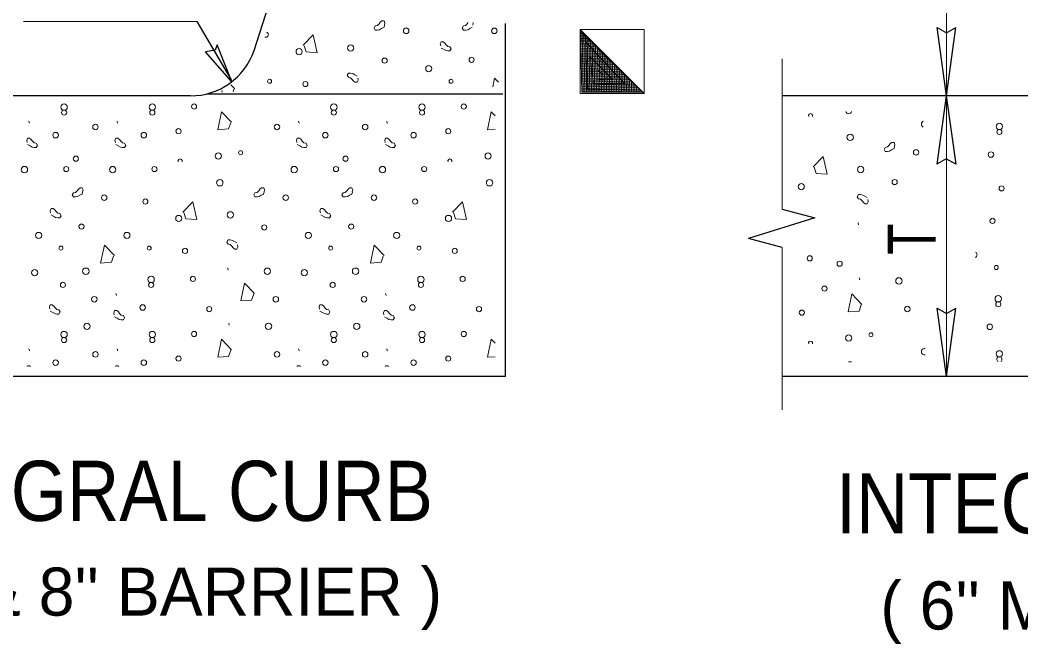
# Model space of a CAD drawing. Extents: x 211 to 583, y -436 to -166.
# Drawn here: x 389.04 to 414.01, y -342.85 to -327.28 of the extents above; entities that cross this region are included whole.
import ezdxf

# ---------------------------------------------------------------- set-up
doc = ezdxf.new("R2010")
doc.units = 0
doc.header["$LTSCALE"] = 0.46
for name, color, linetype, lineweight in [('1', 7, 'Continuous', 13), ('13', 7, 'Continuous', 13), ('14', 7, 'Continuous', 35), ('15', 7, 'Continuous', 25)]:
    doc.layers.add(name, color=color, linetype=linetype, lineweight=lineweight)

msp = doc.modelspace()

# ---------------------------------------------------------------- linework, layer by layer
at = {"layer": '1'}
for p, q in [((403.0268, -327.5698), (403.0422, -327.5694)), ((403.0275, -327.6113), (403.0837, -327.6104)), ((403.0283, -327.653), (403.1251, -327.6513)), ((403.0637, -327.5907), (403.0897, -329.078)), ((403.1061, -327.6326), (403.1313, -329.078)), ((403.0291, -327.6947), (403.1665, -327.6924)), ((403.0299, -327.7363), (403.208, -327.7333)), ((403.0307, -327.778), (403.2496, -327.7742)), ((403.0315, -327.8197), (403.2909, -327.8152)), ((403.0323, -327.8613), (403.3324, -327.8561)), ((403.033, -327.903), (403.3738, -327.897)), ((403.1484, -327.6744), (403.173, -329.078)), ((403.1908, -327.7162), (403.2147, -329.078)), ((403.2333, -327.7582), (403.2563, -329.078)), ((403.2757, -327.8001), (403.298, -329.078)), ((403.3181, -327.8419), (403.3397, -329.078)), ((403.3605, -327.8837), (403.3813, -329.078)), ((403.0338, -327.9447), (403.4154, -327.938)), ((403.0347, -327.9863), (403.4569, -327.979)), ((403.0355, -328.028), (403.4983, -328.02)), ((403.0363, -328.0696), (403.5398, -328.0609)), ((403.0371, -328.1112), (403.5813, -328.1017)), ((403.0378, -328.1529), (403.6228, -328.1427)), ((403.4029, -327.9257), (403.423, -329.078)), ((403.4453, -327.9676), (403.4647, -329.078)), ((403.4878, -328.0094), (403.5063, -329.078)), ((403.5301, -328.0512), (403.548, -329.078)), ((403.5725, -328.0932), (403.5897, -329.078)), ((403.6148, -328.1351), (403.6313, -329.078)), ((403.0387, -328.1946), (403.6642, -328.1837)), ((403.0394, -328.2362), (403.7056, -328.2247)), ((403.0403, -328.2779), (403.7472, -328.2657)), ((403.0409, -328.3196), (403.7885, -328.3066)), ((403.0418, -328.3612), (403.83, -328.3476)), ((403.0425, -328.4029), (403.8715, -328.3884)), ((403.6573, -328.1769), (403.673, -329.078)), ((403.6997, -328.2187), (403.7147, -329.078)), ((403.7422, -328.2607), (403.7563, -329.078)), ((403.7846, -328.3026), (403.798, -329.078)), ((403.827, -328.3444), (403.8397, -329.078)), ((403.8693, -328.3862), (403.8813, -329.078)), ((408.0546, -331.9956), (408.0546, -328.2471)), ((403.0433, -328.4446), (403.913, -328.4294)), ((403.0441, -328.4862), (403.9545, -328.4703)), ((403.0449, -328.5279), (403.9958, -328.5112)), ((403.0457, -328.5695), (404.0373, -328.5522)), ((403.0465, -328.6112), (404.0788, -328.5932)), ((403.0473, -328.6528), (404.1203, -328.6342)), ((403.9117, -328.4282), (403.9231, -329.078)), ((403.9541, -328.4701), (403.9648, -329.078)), ((403.9965, -328.5119), (404.0064, -329.078)), ((404.0389, -328.5537), (404.0481, -329.078)), ((404.0813, -328.5957), (404.0898, -329.078)), ((404.1238, -328.6376), (404.1314, -329.078)), ((403.0481, -328.6945), (404.1618, -328.6751)), ((403.0488, -328.7362), (404.2032, -328.716)), ((403.0497, -328.7778), (404.2447, -328.757)), ((403.0505, -328.8195), (404.2863, -328.7979)), ((403.0513, -328.8612), (404.3276, -328.8388)), ((403.0521, -328.9028), (404.3691, -328.8799)), ((404.1662, -328.6794), (404.1731, -329.078)), ((404.2085, -328.7212), (404.2148, -329.078)), ((404.2509, -328.7632), (404.2564, -329.078)), ((404.2933, -328.8051), (404.2981, -329.078)), ((404.3358, -328.8469), (404.3398, -329.078)), ((404.3782, -328.8887), (404.3814, -329.078)), ((403.0529, -328.9445), (404.4105, -328.9208)), ((403.0537, -328.9862), (404.4521, -328.9617)), ((403.0545, -329.0277), (404.4935, -329.0027)), ((403.0553, -329.0694), (404.5349, -329.0436)), ((404.4206, -328.9307), (404.4231, -329.078)), ((404.463, -328.9726), (404.4648, -329.078)), ((404.5054, -329.0144), (404.5065, -329.078)), ((404.5478, -329.0562), (404.5482, -329.078)), ((408.0546, -332.948), (408.0546, -337.0017))]:
    msp.add_line(p, q, dxfattribs=at)
at = {"layer": '1', "lineweight": 25}
for p, q in [((412.1536, -329.1677), (411.9196, -327.4647)), ((412.1536, -329.1677), (412.3875, -327.4647)), ((412.1519, -329.1684), (411.9179, -330.8713)), ((412.1519, -329.1684), (412.3858, -330.8713)), ((408.0546, -332.948), (407.2149, -332.7239)), ((412.1536, -336.1676), (411.9196, -334.4647)), ((412.1536, -336.1676), (412.3875, -334.4647))]:
    msp.add_line(p, q, dxfattribs=at)
at = {"layer": '1'}
msp.add_lwpolyline([(403.0264, -327.554), (404.5698, -329.078), (403.0554, -329.078)], close=True, dxfattribs=at)
at = {"layer": '1', "lineweight": 25}
for points in [[(411.9196, -327.4647), (412.1559, -327.5965), (412.3875, -327.4647)], [(412.3858, -330.8713), (412.1495, -330.7396), (411.9179, -330.8713)], [(408.0546, -331.9956), (408.8684, -332.2127), (407.2149, -332.7239)], [(411.9196, -334.4647), (412.1559, -334.5964), (412.3875, -334.4647)]]:
    msp.add_lwpolyline(points, dxfattribs=at)
at = {"layer": '13'}
for p, q in [((394.3989, -328.9902), (394.3045, -328.892)), ((394.0864, -329.0311), (394.077, -329.0761)), ((394.3548, -329.0708), (394.3781, -329.0008))]:
    msp.add_line(p, q, dxfattribs=at)
for points in [[(398.124, -327.4537), (398.0617, -327.485), (398.0098, -327.5161), (397.9577, -327.5267), (397.9057, -327.5267), (397.8745, -327.4746), (397.9057, -327.4226), (397.9577, -327.4121), (397.9992, -327.3707), (398.0306, -327.329), (398.072, -327.2977), (398.124, -327.2977), (398.1448, -327.3498), (398.1345, -327.4017)], [(400.325, -327.4537), (400.2627, -327.485), (400.2106, -327.5161), (400.1587, -327.5267), (400.1067, -327.5267), (400.0755, -327.4746), (400.1067, -327.4226), (400.1587, -327.4121), (400.2002, -327.3707), (400.2246, -327.3382)], [(400.3413, -327.3387), (400.3458, -327.3498), (400.3355, -327.4017)], [(396.1088, -327.9058), (396.3583, -327.6459), (396.4518, -328.0932), (396.1815, -328.0723), (396.1296, -327.9162)], [(398.1353, -327.4037), (398.1228, -327.4526), (398.1214, -327.454)], [(399.548, -327.9751), (399.6103, -328.0062), (399.6623, -328.0375), (399.7143, -328.0479), (399.7663, -328.0479), (399.7975, -327.9959), (399.7663, -327.944), (399.7143, -327.9334), (399.6728, -327.8919), (399.6414, -327.8502), (399.6, -327.8192), (399.548, -327.8192), (399.5272, -327.8711), (399.5375, -327.9232)], [(397.4558, -328.6739), (397.3935, -328.6427), (397.3415, -328.6117), (397.2895, -328.6011), (397.2375, -328.6011), (397.2064, -328.6531), (397.2375, -328.7051), (397.2895, -328.7156), (397.331, -328.7571), (397.3623, -328.7987), (397.4039, -328.83), (397.4558, -328.83), (397.4767, -328.7779), (397.4664, -328.7259)], [(400.9747, -328.8299), (400.8792, -328.7304), (400.8343, -328.9452)], [(394.319, -329.8284), (394.0694, -329.5685), (393.9758, -330.0157), (394.2463, -329.9948), (394.2982, -329.8388)], [(400.8931, -329.6662), (400.7993, -329.5685), (400.7058, -330.0157), (400.8931, -330.0012)], [(389.2611, -329.8026), (389.2736, -329.8513), (389.2751, -329.8527)], [(391.4621, -329.8026), (391.4746, -329.8513), (391.4761, -329.8527)], [(395.991, -329.8026), (396.0035, -329.8513), (396.005, -329.8527)], [(398.192, -329.8026), (398.2045, -329.8513), (398.206, -329.8527)], [(389.2294, -330.3828), (389.2918, -330.414), (389.3438, -330.4452), (389.3958, -330.4557), (389.4478, -330.4557), (389.479, -330.4037), (389.4478, -330.3517), (389.3958, -330.3412), (389.3543, -330.2997), (389.3229, -330.258), (389.2815, -330.2268), (389.2294, -330.2268), (389.2086, -330.2788), (389.219, -330.3309)], [(391.4304, -330.3828), (391.4928, -330.414), (391.5448, -330.4452), (391.5968, -330.4557), (391.6488, -330.4557), (391.6798, -330.4037), (391.6488, -330.3517), (391.5968, -330.3412), (391.5553, -330.2997), (391.5239, -330.258), (391.4823, -330.2268), (391.4304, -330.2268), (391.4096, -330.2788), (391.4198, -330.3309)], [(395.9593, -330.3828), (396.0217, -330.414), (396.0738, -330.4452), (396.1257, -330.4557), (396.1777, -330.4557), (396.2089, -330.4037), (396.1777, -330.3517), (396.1257, -330.3412), (396.0842, -330.2997), (396.0529, -330.258), (396.0114, -330.2268), (395.9593, -330.2268), (395.9385, -330.2788), (395.9489, -330.3309)], [(398.1603, -330.3828), (398.2227, -330.414), (398.2747, -330.4452), (398.3267, -330.4557), (398.3787, -330.4557), (398.4098, -330.4037), (398.3787, -330.3517), (398.3267, -330.3412), (398.2852, -330.2997), (398.2538, -330.258), (398.2123, -330.2268), (398.1603, -330.2268), (398.1395, -330.2788), (398.1498, -330.3309)], [(410.8478, -330.4848), (410.7854, -330.516), (410.7335, -330.5472), (410.6814, -330.5577), (410.6295, -330.5577), (410.5983, -330.5057), (410.6295, -330.4537), (410.6814, -330.4432), (410.7229, -330.4017), (410.7543, -330.3601), (410.7958, -330.3288), (410.8478, -330.3288), (410.8687, -330.3809), (410.8583, -330.4328)], [(410.8591, -330.4348), (410.8466, -330.4837), (410.8452, -330.4851)], [(408.8325, -330.9368), (409.0821, -330.677), (409.1756, -331.1242), (408.9053, -331.1034), (408.8533, -330.9473)], [(390.5916, -331.6172), (390.5293, -331.6483), (390.4773, -331.6795), (390.4253, -331.69), (390.3733, -331.69), (390.3421, -331.638), (390.3733, -331.586), (390.4253, -331.5755), (390.4668, -331.534), (390.4981, -331.4923), (390.5396, -331.4612), (390.5916, -331.4612), (390.6124, -331.5132), (390.6021, -331.5652)], [(390.6029, -331.5672), (390.5904, -331.616), (390.5889, -331.6173)], [(395.1206, -331.6172), (395.0582, -331.6483), (395.0063, -331.6795), (394.9542, -331.69), (394.9023, -331.69), (394.871, -331.638), (394.9023, -331.586), (394.9542, -331.5755), (394.9957, -331.534), (395.0271, -331.4923), (395.0685, -331.4612), (395.1206, -331.4612), (395.1414, -331.5132), (395.131, -331.5652)], [(395.1318, -331.5672), (395.1193, -331.616), (395.1179, -331.6173)], [(397.3215, -331.6172), (397.2592, -331.6483), (397.2073, -331.6795), (397.1552, -331.69), (397.1032, -331.69), (397.072, -331.638), (397.1032, -331.586), (397.1552, -331.5755), (397.1967, -331.534), (397.2281, -331.4923), (397.2695, -331.4612), (397.3215, -331.4612), (397.3423, -331.5132), (397.332, -331.5652)], [(397.3328, -331.5672), (397.3203, -331.616), (397.3189, -331.6173)], [(410.1796, -331.705), (410.1173, -331.6738), (410.0653, -331.6427), (410.0133, -331.6322), (409.9613, -331.6322), (409.9302, -331.6842), (409.9613, -331.7362), (410.0133, -331.7467), (410.0548, -331.7882), (410.0862, -331.8298), (410.1277, -331.861), (410.1796, -331.861), (410.2004, -331.809), (410.1902, -331.757)], [(393.1053, -332.0692), (393.3548, -331.8093), (393.4483, -332.2565), (393.1781, -332.2357), (393.1261, -332.0797)], [(399.8352, -332.0692), (400.0848, -331.8093), (400.1783, -332.2565), (399.908, -332.2357), (399.856, -332.0797)], [(389.8146, -332.1384), (389.8769, -332.1697), (389.9289, -332.2008), (389.9809, -332.2113), (390.0329, -332.2113), (390.0641, -332.1592), (390.0329, -332.1073), (389.9809, -332.0967), (389.9394, -332.0553), (389.9081, -332.0137), (389.8666, -331.9825), (389.8146, -331.9825), (389.7938, -332.0345), (389.8041, -332.0865)], [(396.5445, -332.1384), (396.6068, -332.1697), (396.6589, -332.2008), (396.7108, -332.2113), (396.7628, -332.2113), (396.794, -332.1592), (396.7628, -332.1073), (396.7108, -332.0967), (396.6693, -332.0553), (396.6381, -332.0137), (396.5965, -331.9825), (396.5445, -331.9825), (396.5237, -332.0345), (396.534, -332.0865)], [(409.9617, -332.3855), (409.9492, -332.3367), (409.9477, -332.3353)], [(391.3954, -333.1537), (391.1457, -332.8938), (391.0523, -333.3409), (391.3226, -333.3201), (391.3746, -333.1642)], [(394.4523, -332.8373), (394.39, -332.8062), (394.3381, -332.775), (394.2861, -332.7645), (394.234, -332.7645), (394.2029, -332.8165), (394.234, -332.8684), (394.2861, -332.879), (394.3275, -332.9205), (394.3589, -332.9622), (394.4004, -332.9933), (394.4523, -332.9933), (394.4732, -332.9413), (394.4629, -332.8892)], [(398.1253, -333.1537), (397.8757, -332.8938), (397.7823, -333.3409), (398.0525, -333.3201), (398.1045, -333.1642)], [(394.2344, -333.5178), (394.2219, -333.469), (394.2204, -333.4676)], [(394.8923, -334.0994), (394.6427, -333.8397), (394.5492, -334.2867), (394.8196, -334.2659), (394.8715, -334.11)], [(409.9903, -333.7608), (409.9778, -333.712), (409.9763, -333.7107)], [(391.4334, -334.1023), (391.4459, -334.1511), (391.4473, -334.1525)], [(398.1633, -334.1023), (398.1758, -334.1511), (398.1773, -334.1525)], [(410.0463, -334.3711), (409.7967, -334.1113), (409.7031, -334.5584), (409.9735, -334.5376), (410.0254, -334.3817)], [(389.7944, -334.5398), (389.8568, -334.5709), (389.9088, -334.6022), (389.9608, -334.6126), (390.0128, -334.6126), (390.0439, -334.5607), (390.0128, -334.5086), (389.9608, -334.4982), (389.9193, -334.4567), (389.8879, -334.415), (389.8464, -334.3838), (389.7944, -334.3838), (389.7736, -334.4358), (389.784, -334.4877)], [(396.5243, -334.5398), (396.5867, -334.5709), (396.6387, -334.6022), (396.6907, -334.6126), (396.7427, -334.6126), (396.7739, -334.5607), (396.7427, -334.5086), (396.6907, -334.4982), (396.6492, -334.4567), (396.6178, -334.415), (396.5764, -334.3838), (396.5243, -334.3838), (396.5035, -334.4358), (396.5139, -334.4877)], [(391.4018, -334.6826), (391.464, -334.7138), (391.5161, -334.745), (391.5681, -334.7555), (391.6201, -334.7555), (391.6513, -334.7034), (391.6201, -334.6515), (391.5681, -334.6409), (391.5265, -334.5994), (391.4953, -334.5577), (391.4538, -334.5267), (391.4018, -334.5267), (391.3809, -334.5786), (391.3913, -334.6307)], [(398.1317, -334.6826), (398.194, -334.7138), (398.246, -334.745), (398.298, -334.7555), (398.35, -334.7555), (398.3812, -334.7034), (398.35, -334.6515), (398.298, -334.6409), (398.2565, -334.5994), (398.2252, -334.5577), (398.1837, -334.5267), (398.1317, -334.5267), (398.1108, -334.5786), (398.1212, -334.6307)], [(394.2631, -334.8932), (394.2506, -334.8442), (394.249, -334.843)], [(394.319, -335.5034), (394.0694, -335.2436), (393.9758, -335.6908), (394.2463, -335.67), (394.2982, -335.514)], [(400.8931, -335.3413), (400.7993, -335.2436), (400.7058, -335.6908), (400.8931, -335.6764)], [(389.2611, -335.4776), (389.2736, -335.5265), (389.2751, -335.5277)], [(391.4621, -335.4776), (391.4746, -335.5265), (391.4761, -335.5277)], [(395.991, -335.4776), (396.0035, -335.5265), (396.005, -335.5277)], [(398.192, -335.4776), (398.2045, -335.5265), (398.206, -335.5277)], [(389.3063, -335.9207), (389.2815, -335.9019), (389.2294, -335.9019), (389.2219, -335.9207)], [(391.5073, -335.9207), (391.4823, -335.9019), (391.4304, -335.9019), (391.4229, -335.9207)], [(396.0363, -335.9207), (396.0114, -335.9019), (395.9593, -335.9019), (395.9518, -335.9207)], [(398.2372, -335.9207), (398.2123, -335.9019), (398.1603, -335.9019), (398.1528, -335.9207)]]:
    msp.add_lwpolyline(points, dxfattribs=at)
for centre, radius in [((398.6743, -327.5454), 0.0688), ((400.8753, -327.5454), 0.0688), ((397.291, -327.9748), 0.0797), ((396.0052, -328.0641), 0.077), ((398.1387, -328.2878), 0.0642), ((400.308, -328.2674), 0.0642), ((399.2392, -328.4886), 0.077), ((395.2674, -328.8049), 0.05), ((396.161, -328.8729), 0.0642), ((399.7963, -328.8049), 0.05), ((390.1399, -329.449), 0.0797), ((392.3409, -329.449), 0.0797), ((393.3834, -329.435), 0.0642), ((396.8698, -329.449), 0.0797), ((399.0708, -329.449), 0.0797), ((400.1133, -329.435), 0.0642), ((390.1407, -329.5855), 0.0642), ((392.3417, -329.5855), 0.0642), ((396.8707, -329.5855), 0.0642), ((399.0717, -329.5855), 0.0642), ((390.9231, -329.9442), 0.0688), ((395.452, -329.9442), 0.0688), ((397.653, -329.9442), 0.0688), ((413.4758, -329.9317), 0.0797), ((389.9289, -330.1497), 0.0688), ((392.1299, -330.1497), 0.0688), ((392.996, -330.0497), 0.0642), ((396.6588, -330.1497), 0.0688), ((398.8598, -330.1497), 0.0688), ((399.726, -330.0497), 0.0642), ((409.7523, -330.2038), 0.0797), ((413.4767, -330.0682), 0.0642), ((393.9897, -330.6683), 0.077), ((394.545, -330.5875), 0.05), ((400.7196, -330.6683), 0.077), ((411.3981, -330.5765), 0.0688), ((413.2648, -330.6323), 0.0688), ((390.4332, -330.7358), 0.0642), ((397.1632, -330.7358), 0.0642), ((389.1519, -331.0082), 0.0797), ((390.1944, -330.9942), 0.0642), ((391.3529, -331.0082), 0.0797), ((392.3954, -330.9942), 0.0642), ((395.8819, -331.0082), 0.0797), ((396.9243, -330.9942), 0.0642), ((398.0828, -331.0082), 0.0797), ((399.1253, -330.9942), 0.0642), ((410.0148, -331.0058), 0.0797), ((394.025, -331.3362), 0.0797), ((400.755, -331.3362), 0.0797), ((408.5321, -331.433), 0.077), ((410.8625, -331.3188), 0.0642), ((391.1419, -331.7088), 0.0688), ((395.6709, -331.7088), 0.0688), ((397.8718, -331.7088), 0.0688), ((413.5303, -331.4768), 0.0642), ((392.1687, -331.8053), 0.0642), ((398.8987, -331.8053), 0.0642), ((394.2875, -332.1382), 0.0797), ((390.5746, -332.4308), 0.0642), ((393.0017, -332.2275), 0.077), ((395.1352, -332.4511), 0.0642), ((397.3045, -332.4308), 0.0642), ((399.7316, -332.2275), 0.077), ((413.3037, -332.288), 0.0642), ((389.5057, -332.652), 0.077), ((391.7067, -332.652), 0.077), ((396.2357, -332.652), 0.077), ((398.4367, -332.652), 0.077), ((390.0629, -332.9683), 0.05), ((392.2639, -332.9683), 0.05), ((393.1575, -333.0363), 0.0642), ((396.7928, -332.9683), 0.05), ((398.9938, -332.9683), 0.05), ((399.8875, -333.0363), 0.0642), ((408.7444, -333.2218), 0.0642), ((409.4901, -333.357), 0.0642), ((389.4049, -333.5801), 0.077), ((390.6834, -333.5433), 0.0797), ((395.2124, -333.5433), 0.0797), ((396.1348, -333.5801), 0.077), ((397.4133, -333.5433), 0.0797), ((413.3988, -333.451), 0.05), ((390.1121, -333.8853), 0.0642), ((392.3122, -333.7488), 0.0797), ((392.3131, -333.8853), 0.0642), ((393.3547, -333.7348), 0.0642), ((396.842, -333.8853), 0.0642), ((399.0422, -333.7488), 0.0797), ((399.043, -333.8853), 0.0642), ((400.0846, -333.7348), 0.0642), ((410.9683, -333.7863), 0.0797), ((409.1106, -333.9778), 0.0642), ((390.8944, -334.244), 0.0688), ((392.1012, -334.4495), 0.0688), ((395.4234, -334.244), 0.0688), ((397.6243, -334.244), 0.0688), ((398.8312, -334.4495), 0.0688), ((413.4472, -334.2315), 0.0797), ((413.448, -334.368), 0.0642), ((393.7629, -334.4893), 0.0642), ((400.4928, -334.4893), 0.0642), ((408.5472, -334.5782), 0.0642), ((411.1793, -334.487), 0.0688), ((390.7121, -334.9186), 0.0797), ((395.241, -334.9186), 0.0797), ((397.442, -334.9186), 0.0797), ((413.2362, -334.9321), 0.0688), ((390.1399, -335.1241), 0.0797), ((392.3409, -335.1241), 0.0797), ((393.3834, -335.1101), 0.0642), ((396.8698, -335.1241), 0.0797), ((399.0708, -335.1241), 0.0797), ((400.1133, -335.1101), 0.0642), ((409.717, -335.2111), 0.077), ((410.2723, -335.1303), 0.05), ((390.1407, -335.2606), 0.0642), ((392.3417, -335.2606), 0.0642), ((396.8707, -335.2606), 0.0642), ((399.0717, -335.2606), 0.0642), ((390.9231, -335.6193), 0.0688), ((395.452, -335.6193), 0.0688), ((397.653, -335.6193), 0.0688), ((413.4758, -335.6068), 0.0797), ((389.9289, -335.8248), 0.0688), ((392.1299, -335.8248), 0.0688), ((392.996, -335.7248), 0.0642), ((396.6588, -335.8248), 0.0688), ((398.8598, -335.8248), 0.0688), ((399.726, -335.7248), 0.0642)]:
    msp.add_circle(centre, radius, dxfattribs=at)
for centre, radius, start, end in [((395.1722, -327.6419), 0.0642, 249.52881, 76.11043), ((408.7641, -329.6607), 0.05, 337.44276, 202.55724), ((409.717, -329.536), 0.077, 194.72156, 341.67127), ((411.6091, -329.8758), 0.0797, 108.96887, 244.74149), ((393.0369, -330.793), 0.05, 337.44276, 202.55724), ((399.7668, -330.793), 0.05, 337.44276, 202.55724), ((412.8417, -333.1346), 0.077, 299.99411, 60.00589), ((408.7641, -335.3358), 0.05, 337.44276, 202.55724), ((411.6091, -335.551), 0.0797, 77.6385, 279.84194), ((409.7523, -335.8789), 0.0797, 60.65129, 118.39319), ((413.4767, -335.7433), 0.0642, 299.01112, 240.98888)]:
    msp.add_arc(centre, radius, start, end, dxfattribs=at)
at = {"layer": '15', "lineweight": 13}
for p, q in [((412.1528, -324.1681), (412.1528, -329.168)), ((393.4531, -327.3081), (389.1276, -327.3081)), ((404.6128, -329.108), (403.0129, -327.508)), ((412.1528, -336.1679), (412.1528, -329.168))]:
    msp.add_line(p, q, dxfattribs=at)
at = {"layer": '15'}
for p, q in [((394.8809, -328.0352), (395.7733, -325.2498)), ((393.4531, -327.3081), (394.3131, -328.768)), ((401.1528, -336.1679), (401.1528, -327.3646)), ((394.3231, -328.818), (393.6707, -328.0652)), ((393.7123, -329.1214), (401.083, -329.1214)), ((393.7123, -329.1214), (394.0123, -329.1214)), ((394.3223, -329.1214), (394.6823, -329.1214)), ((393.2931, -329.168), (382.9604, -329.168)), ((419.4927, -329.168), (408.0546, -329.168)), ((401.1528, -336.1679), (382.9604, -336.1679)), ((426.1526, -336.1679), (408.0546, -336.1679))]:
    msp.add_line(p, q, dxfattribs=at)
at = {"layer": '15', "lineweight": 13}
msp.add_lwpolyline([(404.6128, -327.508), (404.6128, -329.108), (403.0129, -329.108), (403.0129, -327.508)], close=True, dxfattribs=at)
at = {"layer": '15'}
msp.add_lwpolyline([(394.3231, -328.818), (393.9637, -327.8927), (393.9128, -328.0317), (393.6707, -328.0652)], dxfattribs=at)
at = {"layer": '15', "lineweight": 13}
msp.add_lwpolyline([(404.2448, -329.012), (403.1888, -329.012), (403.1569, -327.828), (404.1329, -328.868), (403.3488, -328.868), (403.2688, -328.196), (403.8129, -328.7401), (403.4608, -328.756), (403.4608, -328.516), (403.5888, -328.6601)], dxfattribs=at)
at = {"layer": '15'}
msp.add_arc((393.293, -327.4881), 1.68, 270, 340.99992, dxfattribs=at)

# ---------------------------------------------------------------- texts
at = {"layer": '14', "width": 0.9}
for p in [(384.699, -339.7745), (409.3952, -340.0862)]:
    msp.add_text('INTEGRAL CURB', height=1.5, dxfattribs=at).set_placement(p)
at = {"layer": '15', "width": 0.8}
msp.add_text('T', height=1.2, rotation=90, dxfattribs=at).set_placement((411.8873, -333.1373))
at = {"layer": '15'}
for s, p in [("( 6'' & 8'' BARRIER )", (385.0589, -342.1391)), ("( 6'' MOUNTABLE )", (410.5062, -342.4852))]:
    msp.add_text(s, height=1.2, dxfattribs=at).set_placement(p)

doc.saveas('drawing.dxf')
